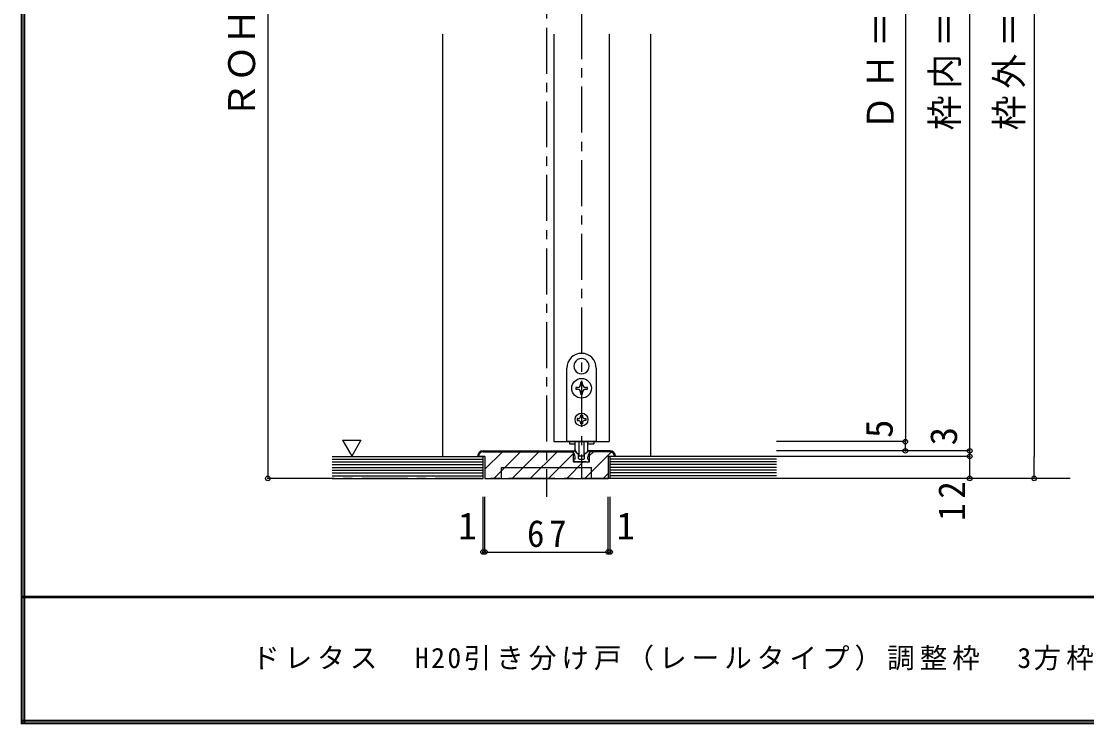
# Model space of a CAD drawing. Units: millimetres at full size, sheet at 1:5; details may follow other scales. Extents: x -973 to 977, y -718 to 696.
# Drawn here: x -973 to -394, y -701 to -319 of the extents above; entities that cross this region are included whole.
import ezdxf
from ezdxf.enums import TextEntityAlignment as Align

# ---------------------------------------------------------------- set-up
doc = ezdxf.new("R2010")
doc.units = ezdxf.units.MM
doc.header["$LTSCALE"] = 5
doc.header["$PDMODE"] = 32
doc.header["$PDSIZE"] = 2.5
doc.linetypes.add('CHAIN1', pattern=[8, 5, -1, 1, -1])
doc.linetypes.add('DASHED1', pattern=[1.8, 1.2, -0.6])
for name, color, linetype in [('0-1_通り芯', 4, 'CHAIN1'), ('0-3_仕上げ', 2, 'Continuous'), ('0-4_枠', 3, 'Continuous'), ('0-6_扉', 6, 'Continuous'), ('0-7_金物', 7, 'Continuous'), ('0-A_文字', 7, 'Continuous'), ('0-B_寸法', 7, 'Continuous'), ('0-C_ハッチ', 4, 'DASHED1'), ('F-1_枠', 6, 'Continuous'), ('F-A_文字', 7, 'Continuous')]:
    doc.layers.add(name, color=color, linetype=linetype)
doc.styles.add('ＭＳ ゴシック', font='')
doc.styles.get('ＭＳ ゴシック').set_extended_font_data('MS Gothic')

msp = doc.modelspace()

# ---------------------------------------------------------------- linework, layer by layer
at = {"layer": '0-1_通り芯'}
for p, q in [((-687.847, -2.5), (-687.847, -577.5)), ((-668.847, -74.5), (-668.847, -567.5)), ((-403.347, -567.5), (-840.666, -567.5))]:
    msp.add_line(p, q, dxfattribs=at)
at = {"layer": '0-3_仕上げ'}
for p, q in [((-804.347, -555.5), (-722.347, -555.5)), ((-722.347, -567.5), (-722.347, -555.5)), ((-722.347, -567.5), (-722.347, -555.5)), ((-653.347, -567.5), (-653.347, -555.5)), ((-653.347, -567.5), (-653.347, -555.5)), ((-562.847, -555.5), (-653.347, -555.5)), ((-804.347, -567.5), (-722.347, -567.5)), ((-562.847, -567.5), (-653.347, -567.5))]:
    msp.add_line(p, q, dxfattribs=at)
at = {"layer": '0-3_仕上げ', "color": 7}
for p, q in [((-804.347, -557), (-722.347, -557)), ((-804.347, -558.5), (-722.347, -558.5)), ((-804.347, -560), (-722.347, -560)), ((-804.347, -561.5), (-722.347, -561.5)), ((-562.847, -557), (-653.347, -557)), ((-562.847, -558.5), (-653.347, -558.5)), ((-562.847, -560), (-653.347, -560)), ((-562.847, -561.5), (-653.347, -561.5)), ((-804.347, -563), (-722.347, -563)), ((-804.347, -564.5), (-722.347, -564.5)), ((-804.347, -566), (-722.347, -566)), ((-562.847, -563), (-653.347, -563)), ((-562.847, -564.5), (-653.347, -564.5)), ((-562.847, -566), (-653.347, -566))]:
    msp.add_line(p, q, dxfattribs=at)
at = {"layer": '0-4_枠', "color": 4}
for p, q in [((-744.347, -326), (-744.347, -555.5)), ((-631.347, -326), (-631.347, -555.5))]:
    msp.add_line(p, q, dxfattribs=at)
at = {"layer": '0-4_枠'}
for p, q in [((-721.347, -555.5), (-725.347, -555.5)), ((-722.347, -552.5), (-673.247, -552.5)), ((-722.347, -553), (-673.247, -553)), ((-721.347, -555.5), (-721.347, -567.5)), ((-673.247, -558.5), (-673.247, -552.5)), ((-653.347, -552.5), (-664.447, -552.5)), ((-664.447, -558.5), (-664.447, -552.5)), ((-653.347, -553), (-664.447, -553)), ((-654.347, -555.5), (-654.347, -567.5)), ((-650.347, -555.5), (-654.347, -555.5)), ((-673.247, -558.5), (-664.447, -558.5)), ((-663.347, -567.5), (-663.347, -561.5)), ((-721.347, -567.5), (-654.347, -567.5))]:
    msp.add_line(p, q, dxfattribs=at)
msp.add_lwpolyline([(-712.347, -567.5), (-712.347, -561.5), (-663.347, -561.5)], dxfattribs=at)
for centre, radius, start, end in [((-722.347, -555.5), 3, 90, 180), ((-722.347, -555.5), 2.5, 90.0008, 180), ((-653.347, -555.5), 3, 0, 90), ((-653.347, -555.5), 2.5, 0, 90)]:
    msp.add_arc(centre, radius, start, end, dxfattribs=at)
at = {"layer": '0-6_扉'}
for p, q in [((-683.847, -326), (-683.847, -547.5)), ((-653.847, -326), (-653.847, -547.5)), ((-683.847, -547.5), (-653.847, -547.5))]:
    msp.add_line(p, q, dxfattribs=at)
at = {"layer": '0-7_金物'}
for p, q in [((-668.946, -502.351), (-668.847, -502.45)), ((-668.748, -502.351), (-668.847, -502.45)), ((-672.489, -508.489), (-672.354, -508.525)), ((-672.391, -508.66), (-672.354, -508.525)), ((-665.205, -508.489), (-665.34, -508.525)), ((-665.303, -508.66), (-665.34, -508.525)), ((-668.347, -516.3), (-668.347, -515.35)), ((-671.997, -518), (-671.997, -519)), ((-671.047, -518), (-671.997, -518)), ((-671.997, -519), (-671.047, -519)), ((-669.347, -520.7), (-669.347, -521.65)), ((-668.347, -521.65), (-668.347, -520.7)), ((-669.347, -521.65), (-668.347, -521.65)), ((-671.247, -535), (-671.247, -536)), ((-670.647, -535), (-671.247, -535)), ((-671.247, -536), (-670.647, -536)), ((-669.347, -533.1), (-669.347, -533.7)), ((-669.347, -533.1), (-668.347, -533.1)), ((-669.347, -537.3), (-669.347, -537.9)), ((-668.347, -537.9), (-669.347, -537.9)), ((-668.347, -533.1), (-668.347, -533.7)), ((-668.347, -537.3), (-668.347, -537.9)), ((-667.047, -535), (-666.447, -535)), ((-666.447, -536), (-667.047, -536)), ((-666.447, -535), (-666.447, -536)), ((-675.447, -547.5), (-675.447, -548.7)), ((-675.447, -548.7), (-672.315, -548.7)), ((-672.347, -551.921), (-672.347, -547.5)), ((-670.347, -547.5), (-670.347, -555.121)), ((-667.347, -555.121), (-667.347, -547.5)), ((-665.379, -548.7), (-662.247, -548.7)), ((-665.347, -551.921), (-665.347, -547.5)), ((-662.247, -547.5), (-662.247, -548.7)), ((-671.185, -553.912), (-672.45, -552.647)), ((-672.347, -557), (-672.347, -555.736)), ((-670.973, -554), (-670.647, -554)), ((-670.447, -556.7), (-670.447, -554.2)), ((-667.647, -555.421), (-670.047, -555.421)), ((-667.247, -556.7), (-667.247, -554.2)), ((-666.721, -554), (-667.047, -554)), ((-666.509, -553.912), (-665.243, -552.647)), ((-665.347, -557), (-665.347, -555.736)), ((-664.347, -552.5), (-664.89, -552.5)), ((-664.347, -553.5), (-664.347, -552.5)), ((-672.347, -557), (-672.947, -557)), ((-666.547, -558.5), (-671.147, -558.5)), ((-670.147, -557), (-669.147, -557)), ((-669.147, -557), (-668.847, -557.3)), ((-668.847, -557.3), (-668.547, -557)), ((-668.547, -557), (-667.547, -557)), ((-666.347, -558.3), (-666.547, -558.5)), ((-666.147, -558.5), (-666.347, -558.3)), ((-666.147, -558.5), (-665.047, -558.5)), ((-665.347, -557), (-664.747, -557)), ((-665.047, -558.5), (-664.561, -557.274))]:
    msp.add_line(p, q, dxfattribs=at)
for points in [[(-660.847, -507.5), (-660.847, -547.5), (-676.847, -547.5), (-676.847, -507.5)], [(-668.347, -515.35), (-669.347, -515.35), (-669.347, -516.3)], [(-666.647, -519), (-665.697, -519), (-665.697, -518), (-666.647, -518)], [(-673.347, -553.5), (-673.347, -552.5), (-672.804, -552.5)], [(-671.547, -558.5), (-672.647, -558.5), (-673.133, -557.274)], [(-671.547, -558.5), (-671.347, -558.3), (-671.147, -558.5)]]:
    msp.add_lwpolyline(points, dxfattribs=at)
for centre, radius in [((-668.847, -518.5), 5.35), ((-668.847, -535.5), 3.5)]:
    msp.add_circle(centre, radius, dxfattribs=at)
for centre, radius, start, end in [((-668.847, -507.5), 8, 0, 180), ((-668.847, -506.5), 4.15, 91.3645, 208.6355), ((-668.847, -506.5), 4.15, 331.3645, 88.6355), ((-668.847, -506.5), 4.15, 211.3645, 328.6355), ((-671.047, -516.3), 1.7, 270, 0), ((-671.047, -520.7), 1.7, 0, 90), ((-666.647, -516.3), 1.7, 180, 270), ((-666.647, -520.7), 1.7, 90, 180), ((-670.647, -533.7), 1.3, 270, 0), ((-670.647, -537.3), 1.3, 0, 90), ((-667.047, -533.7), 1.3, 180, 270), ((-667.047, -537.3), 1.3, 90, 180), ((-675.347, -555.736), 3, 0, 48.19), ((-672.804, -553), 0.5, 45, 90), ((-670.347, -551.921), 2, 180, 264.78409), ((-670.973, -553.7), 0.3, 225, 270), ((-670.647, -554.2), 0.2, 0, 90), ((-670.547, -554.112), 0.2, 0, 84.78409), ((-670.047, -555.121), 0.3, 180, 270), ((-667.647, -555.121), 0.3, 270, 0), ((-667.147, -554.112), 0.2, 95.21591, 180), ((-667.047, -554.2), 0.2, 90, 180), ((-667.347, -551.921), 2, 275.21591, 0), ((-666.721, -553.7), 0.3, 270, 315), ((-662.347, -555.736), 3, 131.81, 180), ((-664.89, -553), 0.5, 90, 135), ((-672.947, -557.2), 0.2, 90, 201.616), ((-670.147, -556.7), 0.3, 180, 270), ((-667.547, -556.7), 0.3, 270, 0), ((-664.747, -557.2), 0.2, 338.384, 90)]:
    msp.add_arc(centre, radius, start, end, dxfattribs=at)
at = {"layer": '0-A_文字'}
msp.add_line((-798.782, -546.686), (-793.782, -555.347), dxfattribs=at)
msp.add_lwpolyline([(-798.782, -546.686), (-788.782, -546.686), (-793.782, -555.347)], dxfattribs=at)
at = {"layer": '0-B_寸法', "color": 4}
for p, q in [((-839.347, -52.5), (-839.347, -567.5)), ((-457.847, -567.5), (-457.847, -60.5)), ((-422.847, -60.5), (-422.847, -555.5)), ((-492.847, -90.5), (-492.847, -547.5)), ((-492.847, -547.5), (-562.847, -547.5)), ((-492.847, -552.5), (-492.847, -547.5)), ((-457.847, -552.5), (-562.847, -552.5)), ((-492.847, -552.5), (-562.847, -552.5)), ((-457.847, -555.5), (-562.847, -555.5)), ((-422.847, -567.5), (-422.847, -555.5)), ((-804.347, -567.5), (-839.347, -567.5)), ((-422.847, -567.5), (-562.847, -567.5)), ((-722.347, -607.5), (-722.347, -577.5)), ((-721.347, -607.5), (-721.347, -577.5)), ((-722.347, -607.5), (-721.347, -607.5))]:
    msp.add_line(p, q, dxfattribs=at)
for points in [[(-721.347, -607.5), (-654.347, -607.5), (-654.347, -577.5)], [(-654.347, -607.5), (-653.347, -607.5), (-653.347, -577.5)]]:
    msp.add_lwpolyline(points, dxfattribs=at)
at = {"layer": '0-B_寸法'}
for p in [(-492.847, -547.5), (-492.847, -552.5), (-457.847, -552.5), (-457.847, -555.5), (-839.347, -567.5), (-457.847, -567.5), (-422.847, -567.5), (-722.347, -607.5), (-721.347, -607.5), (-654.347, -607.5), (-653.347, -607.5)]:
    msp.add_point(p, dxfattribs=at)
at = {"layer": '0-C_ハッチ', "linetype": 'Continuous'}
for p, q in [((-721.347, -562.463), (-711.884, -553)), ((-716.484, -567.5), (-701.984, -553)), ((-706.585, -567.5), (-692.085, -553)), ((-696.685, -567.5), (-682.185, -553)), ((-686.786, -567.5), (-673.247, -553.961)), ((-666.987, -567.5), (-652.601, -553.114)), ((-664.447, -555.061), (-662.386, -553)), ((-676.886, -567.5), (-667.886, -558.5)), ((-657.087, -567.5), (-654.347, -564.76))]:
    msp.add_line(p, q, dxfattribs=at)
at = {"layer": 'F-1_枠'}
for p, q in [((-973.347, 695.833), (-973.347, -700.833)), ((-972.514, 695.833), (-972.514, -700.833)), ((-971.68, 695.833), (-971.68, -700.833)), ((976.653, -631.667), (-973.347, -631.667)), ((976.653, -632.5), (-973.347, -632.5)), ((976.653, -699.167), (-973.347, -699.167)), ((976.653, -700), (-973.347, -700)), ((976.653, -700.833), (-973.347, -700.833))]:
    msp.add_line(p, q, dxfattribs=at)

# ---------------------------------------------------------------- texts
at = {"layer": '0-B_寸法', "style": 'ＭＳ ゴシック'}
for s, p in [('ＲＯＨ＝2,055', (-841.847, -372)), ('5', (-495.347, -545.5)), ('3', (-460.347, -549.5))]:
    msp.add_text(s, height=14.66, rotation=90, dxfattribs=at).set_placement(p, align=Align.BOTTOM_LEFT)
for p in [(-735.847, -605), (-649.847, -605)]:
    msp.add_text('1', height=14.66, dxfattribs=at).set_placement(p, align=Align.BOTTOM_LEFT)
at = {"layer": '0-B_寸法', "char_height": 14.66, "attachment_point": 7, "rotation": 90, "style": 'ＭＳ ゴシック'}
for s, insert in [('\\T1.19;\\W0.95;ＤＨ＝1,983', (-495.347, -378.25)), ('\\T1.19;\\W0.95;枠内＝2,002', (-460.347, -378.25)), ('\\T1.19;\\W0.95;枠外＝2,047', (-425.347, -378.25)), ('\\T1.27;\\W0.95;12', (-460.347, -590.544))]:
    msp.add_mtext(s, dxfattribs=dict(at, insert=insert))
at = {"layer": '0-B_寸法', "insert": (-698.472, -605), "char_height": 14.66, "attachment_point": 7, "style": 'ＭＳ ゴシック'}
msp.add_mtext('\\T1.27;\\W0.95;67', dxfattribs=at)
at = {"layer": 'F-A_文字', "insert": (-847.938, -673.333), "char_height": 11, "attachment_point": 7, "style": 'ＭＳ ゴシック'}
msp.add_mtext('\\T1.18;ドレタス\u3000H20引き分け戸（レールタイプ）調整枠\u30003方枠＋敷居Q型／床直付けレール', dxfattribs=at)

doc.saveas('drawing.dxf')
